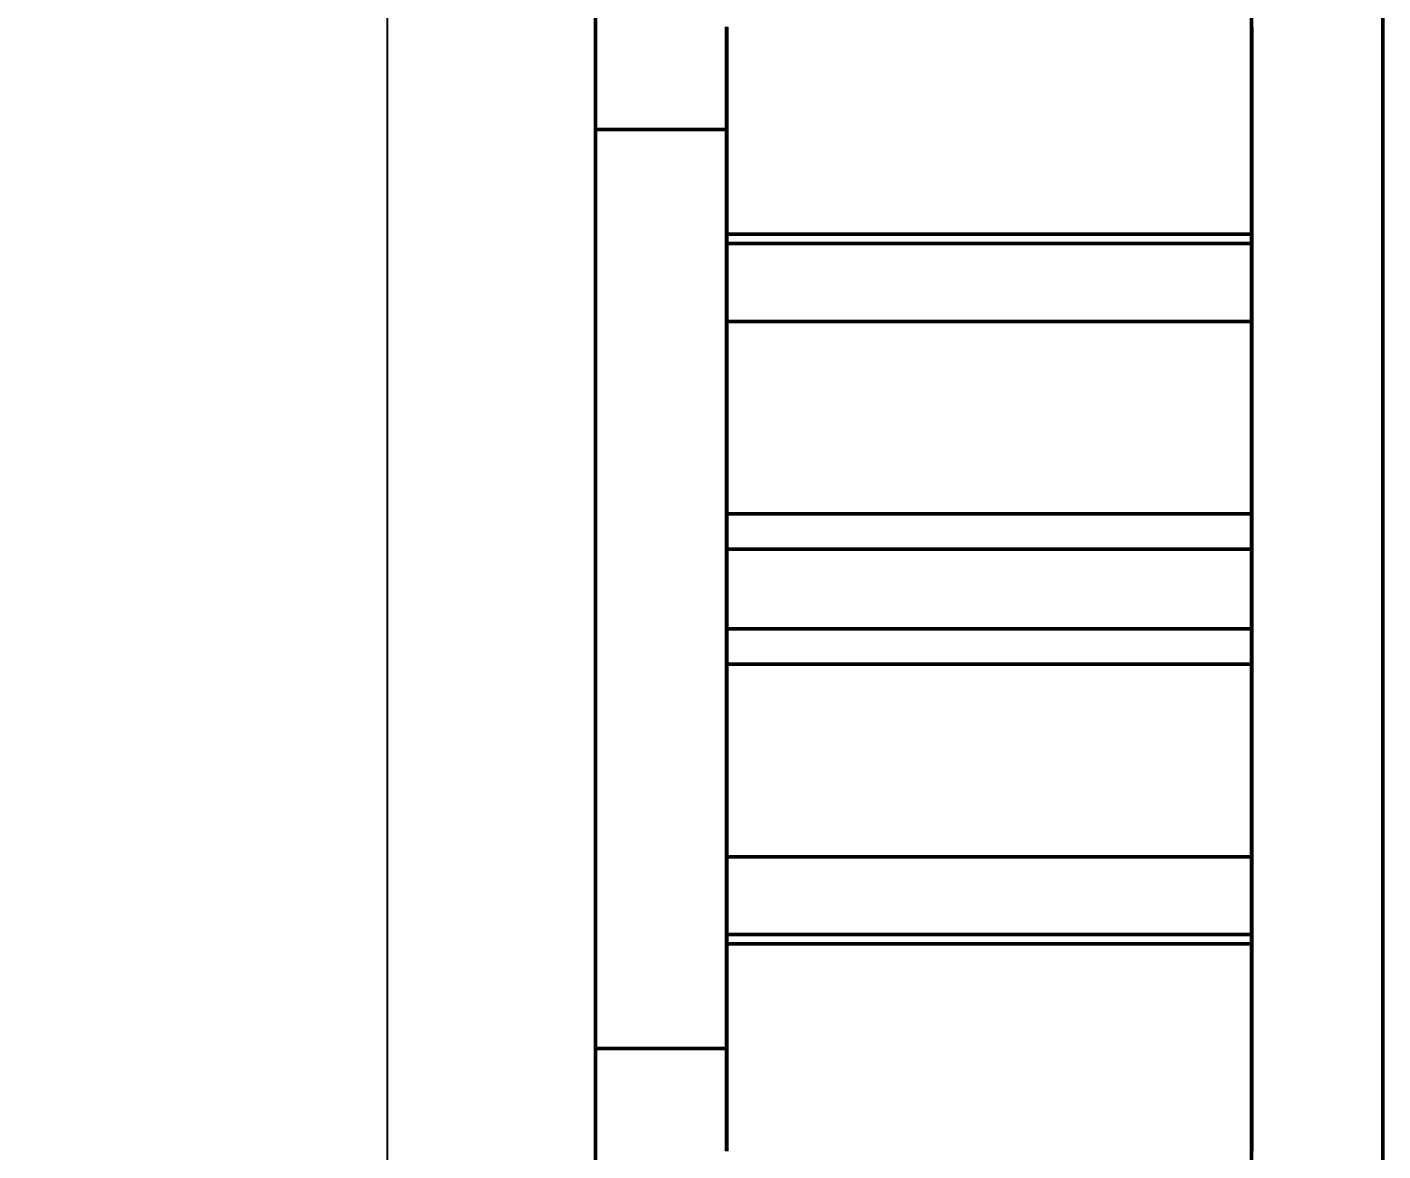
# Model space of a CAD drawing. Header units: millimetres. Extents: x 0 to 420, y 0 to 297.
# Drawn here: x 101.91 to 122.57, y 54.26 to 71.38 of the extents above; entities that cross this region are included whole.
import ezdxf

# ---------------------------------------------------------------- set-up
doc = ezdxf.new("R2010")
doc.units = ezdxf.units.MM
doc.header["$LTSCALE"] = 0.75
doc.layers.add('FD_Dimensions', color=7, linetype='Continuous', lineweight=25)
doc.layers.add('Visible', color=7, linetype='Continuous', lineweight=50)
doc.styles.get("Standard").update_dxf_attribs({"font": 'arial.ttf'})
doc.dimstyles.new('Dim-ISO-25', dxfattribs={"dimtxt": 3.5, "dimasz": 3.5, "dimexe": 2.1, "dimexo": 2.1, "dimgap": 1.4, "dimtad": 1, "dimzin": 12, "dimdsep": 46, "dimtxsty": 'Standard', "dimcen": 0, "dimazin": 3, "dimtp": 0.1, "dimtm": 0.1, "dimtfac": 0.714286, "dimtmove": 0, "dimatfit": 3, "dimfxl": 1, "dimtzin": 12, "dimarcsym": 0})

# ---------------------------------------------------------------- blocks, each defined once
blk = doc.blocks.new('*D27')
at = {"layer": 'Defpoints', "color": 0, "transparency": 16777216}
for p in [(110.57166, 135.406763), (107.397201, 44.123814), (110.57166, 44.123814)]:
    blk.add_point(p, dxfattribs=at)
at = {"layer": 'FD_Dimensions', "color": 0, "lineweight": -2, "transparency": 16777216}
for p, q in [((108.47166, 135.406763), (105.297201, 135.406763)), ((107.397201, 131.906763), (107.397201, 47.623814)), ((108.47166, 44.123814), (105.297201, 44.123814))]:
    blk.add_line(p, q, dxfattribs=at)
at = {"layer": 'FD_Dimensions', "color": 0, "transparency": 16777216}
for points in [[(106.813867, 131.906763), (107.980534, 131.906763), (107.397201, 135.406763)], [(106.813867, 47.623814), (107.980534, 47.623814), (107.397201, 44.123814)]]:
    blk.add_solid(points, dxfattribs=at)
at = {"layer": 'FD_Dimensions', "color": 0, "transparency": 16777216, "insert": (104.210195, 89.765289), "char_height": 3.5, "attachment_point": 5, "rotation": 90}
blk.add_mtext('45.64', dxfattribs=at)

msp = doc.modelspace()

# ---------------------------------------------------------------- linework, layer by layer
at = {"layer": 'Visible', "extrusion": (0, 2.966e-13, -1)}
for p, q in [((110.572, 135.407), (110.572, 44.124)), ((122.57, 86.324), (122.57, 39.324)), ((120.57, 83.824), (120.57, 41.824)), ((122.57, 83.824), (122.57, 41.824)), ((110.572, 69.824), (112.57, 69.824)), ((112.569, 69.875), (112.569, 70.011)), ((112.569, 69.875), (112.569, 69.824)), ((112.57, 55.824), (112.57, 69.824)), ((112.572, 69.875), (112.572, 70.011)), ((112.572, 69.875), (112.572, 68.84)), ((120.572, 70.011), (120.572, 69.875)), ((120.572, 68.84), (120.572, 69.875)), ((112.572, 68.577), (112.572, 68.84)), ((120.572, 68.577), (120.572, 68.84)), ((112.572, 68.577), (112.572, 68.022)), ((120.572, 68.227), (120.572, 68.577)), ((112.572, 68.227), (120.572, 68.227)), ((112.572, 68.055), (112.572, 68.155)), ((112.572, 66.901), (112.572, 68.088)), ((112.572, 68.088), (120.572, 68.088)), ((120.572, 66.901), (120.572, 68.088)), ((112.572, 66.901), (120.572, 66.901)), ((112.572, 65.864), (112.572, 65.922)), ((120.572, 65.922), (120.572, 65.864)), ((112.572, 65.864), (112.572, 64.957)), ((120.572, 64.957), (120.572, 65.864)), ((112.572, 64.681), (112.572, 64.957)), ((120.572, 64.681), (120.572, 64.957)), ((112.572, 64.681), (112.572, 63.946)), ((120.572, 63.97), (120.572, 64.681)), ((112.572, 63.97), (120.572, 63.97)), ((112.572, 63.948), (112.572, 63.969)), ((112.572, 62.215), (112.572, 63.433)), ((112.572, 63.433), (120.572, 63.433)), ((120.572, 62.215), (120.572, 63.433)), ((112.572, 62.215), (120.572, 62.215)), ((112.572, 61.702), (112.572, 60.967)), ((112.572, 61.7), (112.572, 61.679)), ((112.572, 61.678), (120.572, 61.678)), ((120.572, 60.967), (120.572, 61.678)), ((112.572, 60.691), (112.572, 60.967)), ((120.572, 60.691), (120.572, 60.967)), ((112.572, 60.691), (112.572, 59.784)), ((120.572, 59.784), (120.572, 60.691)), ((112.572, 59.784), (112.572, 59.725)), ((120.572, 59.784), (120.572, 59.725)), ((112.572, 57.559), (112.572, 58.746)), ((112.572, 58.746), (120.572, 58.746)), ((120.572, 57.559), (120.572, 58.746)), ((112.572, 57.625), (112.572, 57.07)), ((112.572, 57.593), (112.572, 57.493)), ((112.572, 57.559), (120.572, 57.559)), ((112.572, 57.42), (120.572, 57.42)), ((120.572, 57.07), (120.572, 57.42)), ((112.572, 56.808), (112.572, 57.07)), ((120.572, 56.808), (120.572, 57.07)), ((112.572, 56.808), (112.572, 55.772)), ((120.572, 55.772), (120.572, 56.808)), ((110.572, 55.824), (112.57, 55.824)), ((112.569, 55.824), (112.569, 55.772)), ((112.569, 55.772), (112.569, 55.637)), ((112.572, 55.772), (112.572, 55.637)), ((120.572, 55.772), (120.572, 55.637))]:
    msp.add_line(p, q, dxfattribs=at)
at = {"layer": 'Visible'}
for points in [[(112.569, 70.011), (112.569, 70.013), (112.569, 70.017), (112.569, 70.024), (112.569, 70.035), (112.569, 70.048), (112.569, 70.062), (112.569, 70.077), (112.569, 70.092), (112.569, 70.107), (112.569, 70.122), (112.569, 70.137), (112.569, 70.153), (112.569, 70.168), (112.569, 70.184), (112.569, 70.201), (112.569, 70.218), (112.569, 70.234), (112.569, 70.251), (112.569, 70.269), (112.569, 70.286), (112.569, 70.303), (112.569, 70.321), (112.569, 70.339), (112.569, 70.357), (112.569, 70.375), (112.569, 70.394), (112.569, 70.412), (112.569, 70.431), (112.569, 70.45), (112.569, 70.469), (112.569, 70.488), (112.569, 70.507), (112.569, 70.527), (112.569, 70.547), (112.569, 70.566), (112.569, 70.586), (112.569, 70.606), (112.569, 70.626), (112.569, 70.647), (112.569, 70.667), (112.569, 70.688), (112.569, 70.708), (112.569, 70.729), (112.569, 70.75), (112.569, 70.771), (112.569, 70.792), (112.569, 70.814), (112.569, 70.835), (112.569, 70.857), (112.569, 70.878), (112.569, 70.9), (112.569, 70.922), (112.569, 70.944), (112.569, 70.966), (112.569, 70.988), (112.569, 71.011), (112.569, 71.033), (112.569, 71.056), (112.569, 71.078), (112.569, 71.101), (112.569, 71.124), (112.569, 71.147), (112.569, 71.17), (112.569, 71.194), (112.569, 71.217), (112.569, 71.24), (112.569, 71.264), (112.569, 71.287), (112.569, 71.311), (112.569, 71.335), (112.569, 71.354), (112.569, 71.369), (112.569, 71.378), (112.569, 71.383)], [(112.572, 68.155), (112.572, 68.156), (112.572, 68.16), (112.572, 68.164), (112.572, 68.169), (112.572, 68.175), (112.572, 68.18), (112.572, 68.184), (112.572, 68.188), (112.572, 68.193), (112.572, 68.196), (112.572, 68.2), (112.572, 68.204), (112.572, 68.207), (112.572, 68.21), (112.572, 68.212), (112.572, 68.215), (112.572, 68.217), (112.572, 68.219), (112.572, 68.22), (112.572, 68.222), (112.572, 68.223), (112.572, 68.224), (112.572, 68.225), (112.572, 68.226), (112.572, 68.227), (112.572, 68.227), (112.572, 68.227), (112.572, 68.228), (112.572, 68.227), (112.572, 68.227), (112.572, 68.227), (112.572, 68.226), (112.572, 68.225), (112.572, 68.225), (112.572, 68.224), (112.572, 68.222), (112.572, 68.221), (112.572, 68.219), (112.572, 68.218), (112.572, 68.216), (112.572, 68.214), (112.572, 68.212), (112.572, 68.21), (112.572, 68.207), (112.572, 68.205), (112.572, 68.202), (112.572, 68.199), (112.572, 68.197), (112.572, 68.193), (112.572, 68.19), (112.572, 68.187), (112.572, 68.184), (112.572, 68.18), (112.572, 68.176), (112.572, 68.172), (112.572, 68.168), (112.572, 68.164), (112.572, 68.16), (112.572, 68.156), (112.572, 68.151), (112.572, 68.147), (112.572, 68.142), (112.572, 68.137), (112.572, 68.132), (112.572, 68.127), (112.572, 68.122), (112.572, 68.117), (112.572, 68.111), (112.572, 68.106), (112.572, 68.1), (112.572, 68.095), (112.572, 68.092), (112.572, 68.089), (112.572, 68.088)], [(112.572, 57.493), (112.572, 57.491), (112.572, 57.488), (112.572, 57.484), (112.572, 57.478), (112.572, 57.473), (112.572, 57.468), (112.572, 57.463), (112.572, 57.459), (112.572, 57.455), (112.572, 57.451), (112.572, 57.447), (112.572, 57.444), (112.572, 57.441), (112.572, 57.438), (112.572, 57.435), (112.572, 57.433), (112.572, 57.431), (112.572, 57.429), (112.572, 57.427), (112.572, 57.426), (112.572, 57.424), (112.572, 57.423), (112.572, 57.422), (112.572, 57.421), (112.572, 57.421), (112.572, 57.42), (112.572, 57.42), (112.572, 57.42), (112.572, 57.42), (112.572, 57.42), (112.572, 57.421), (112.572, 57.421), (112.572, 57.422), (112.572, 57.423), (112.572, 57.424), (112.572, 57.425), (112.572, 57.427), (112.572, 57.428), (112.572, 57.43), (112.572, 57.432), (112.572, 57.434), (112.572, 57.436), (112.572, 57.438), (112.572, 57.44), (112.572, 57.443), (112.572, 57.445), (112.572, 57.448), (112.572, 57.451), (112.572, 57.454), (112.572, 57.457), (112.572, 57.461), (112.572, 57.464), (112.572, 57.468), (112.572, 57.471), (112.572, 57.475), (112.572, 57.479), (112.572, 57.483), (112.572, 57.487), (112.572, 57.492), (112.572, 57.496), (112.572, 57.501), (112.572, 57.506), (112.572, 57.51), (112.572, 57.515), (112.572, 57.52), (112.572, 57.526), (112.572, 57.531), (112.572, 57.536), (112.572, 57.542), (112.572, 57.548), (112.572, 57.552), (112.572, 57.556), (112.572, 57.558), (112.572, 57.559)], [(112.569, 55.637), (112.569, 55.635), (112.569, 55.63), (112.569, 55.623), (112.569, 55.613), (112.569, 55.599), (112.569, 55.585), (112.569, 55.571), (112.569, 55.556), (112.569, 55.541), (112.569, 55.526), (112.569, 55.511), (112.569, 55.495), (112.569, 55.479), (112.569, 55.463), (112.569, 55.447), (112.569, 55.43), (112.569, 55.413), (112.569, 55.396), (112.569, 55.379), (112.569, 55.362), (112.569, 55.344), (112.569, 55.326), (112.569, 55.309), (112.569, 55.29), (112.569, 55.272), (112.569, 55.254), (112.569, 55.235), (112.569, 55.217), (112.569, 55.198), (112.569, 55.179), (112.569, 55.159), (112.569, 55.14), (112.569, 55.121), (112.569, 55.101), (112.569, 55.081), (112.569, 55.061), (112.569, 55.041), (112.569, 55.021), (112.569, 55.001), (112.569, 54.981), (112.569, 54.96), (112.569, 54.939), (112.569, 54.919), (112.569, 54.898), (112.569, 54.877), (112.569, 54.855), (112.569, 54.834), (112.569, 54.813), (112.569, 54.791), (112.569, 54.769), (112.569, 54.748), (112.569, 54.726), (112.569, 54.704), (112.569, 54.682), (112.569, 54.659), (112.569, 54.637), (112.569, 54.614), (112.569, 54.592), (112.569, 54.569), (112.569, 54.546), (112.569, 54.523), (112.569, 54.5), (112.569, 54.477), (112.569, 54.454), (112.569, 54.431), (112.569, 54.407), (112.569, 54.384), (112.569, 54.36), (112.569, 54.336), (112.569, 54.313), (112.569, 54.293), (112.569, 54.279), (112.569, 54.269), (112.569, 54.264)], [(112.572, 55.637), (112.572, 55.635), (112.572, 55.63), (112.572, 55.623), (112.572, 55.613), (112.572, 55.599), (112.572, 55.585), (112.572, 55.571), (112.572, 55.556), (112.572, 55.541), (112.572, 55.526), (112.572, 55.511), (112.572, 55.495), (112.572, 55.479), (112.572, 55.463), (112.572, 55.447), (112.572, 55.43), (112.572, 55.413), (112.572, 55.396), (112.572, 55.379), (112.572, 55.362), (112.572, 55.344), (112.572, 55.326), (112.572, 55.309), (112.572, 55.29), (112.572, 55.272), (112.572, 55.254), (112.572, 55.235), (112.572, 55.217), (112.572, 55.198), (112.572, 55.179), (112.572, 55.159), (112.572, 55.14), (112.572, 55.121), (112.572, 55.101), (112.572, 55.081), (112.572, 55.061), (112.572, 55.041), (112.572, 55.021), (112.572, 55.001), (112.572, 54.981), (112.572, 54.96), (112.572, 54.939), (112.572, 54.919), (112.572, 54.898), (112.572, 54.877), (112.572, 54.855), (112.572, 54.834), (112.572, 54.813), (112.572, 54.791), (112.572, 54.769), (112.572, 54.748), (112.572, 54.726), (112.572, 54.704), (112.572, 54.682), (112.572, 54.659), (112.572, 54.637), (112.572, 54.614), (112.572, 54.592), (112.572, 54.569), (112.572, 54.546), (112.572, 54.523), (112.572, 54.5), (112.572, 54.477), (112.572, 54.454), (112.572, 54.431), (112.572, 54.407), (112.572, 54.384), (112.572, 54.36), (112.572, 54.336), (112.572, 54.313), (112.572, 54.293), (112.572, 54.279), (112.572, 54.269), (112.572, 54.264)], [(120.572, 55.637), (120.572, 55.635), (120.572, 55.63), (120.572, 55.623), (120.572, 55.613), (120.572, 55.599), (120.572, 55.585), (120.572, 55.571), (120.572, 55.556), (120.572, 55.541), (120.572, 55.526), (120.572, 55.511), (120.572, 55.495), (120.572, 55.479), (120.572, 55.463), (120.572, 55.447), (120.572, 55.43), (120.572, 55.413), (120.572, 55.396), (120.572, 55.379), (120.572, 55.362), (120.572, 55.344), (120.572, 55.326), (120.572, 55.309), (120.572, 55.29), (120.572, 55.272), (120.572, 55.254), (120.572, 55.235), (120.572, 55.217), (120.572, 55.198), (120.572, 55.179), (120.572, 55.159), (120.572, 55.14), (120.572, 55.121), (120.572, 55.101), (120.572, 55.081), (120.572, 55.061), (120.572, 55.041), (120.572, 55.021), (120.572, 55.001), (120.572, 54.981), (120.572, 54.96), (120.572, 54.939), (120.572, 54.919), (120.572, 54.898), (120.572, 54.877), (120.572, 54.855), (120.572, 54.834), (120.572, 54.813), (120.572, 54.791), (120.572, 54.769), (120.572, 54.748), (120.572, 54.726), (120.572, 54.704), (120.572, 54.682), (120.572, 54.659), (120.572, 54.637), (120.572, 54.614), (120.572, 54.592), (120.572, 54.569), (120.572, 54.546), (120.572, 54.523), (120.572, 54.5), (120.572, 54.477), (120.572, 54.454), (120.572, 54.431), (120.572, 54.407), (120.572, 54.384), (120.572, 54.36), (120.572, 54.336), (120.572, 54.313), (120.572, 54.293), (120.572, 54.279), (120.572, 54.269), (120.572, 54.264)]]:
    msp.add_open_spline(points, degree=5, dxfattribs=at)
at = {"layer": 'Visible', "extrusion": (-2.70382e-11, 3.3e-15, -1)}
for points in [[(112.572, 70.011), (112.572, 70.013), (112.572, 70.017), (112.572, 70.024), (112.572, 70.035), (112.572, 70.048), (112.572, 70.062), (112.572, 70.077), (112.572, 70.092), (112.572, 70.107), (112.572, 70.122), (112.572, 70.137), (112.572, 70.153), (112.572, 70.168), (112.572, 70.184), (112.572, 70.201), (112.572, 70.218), (112.572, 70.234), (112.572, 70.251), (112.572, 70.269), (112.572, 70.286), (112.572, 70.303), (112.572, 70.321), (112.572, 70.339), (112.572, 70.357), (112.572, 70.375), (112.572, 70.394), (112.572, 70.412), (112.572, 70.431), (112.572, 70.45), (112.572, 70.469), (112.572, 70.488), (112.572, 70.507), (112.572, 70.527), (112.572, 70.547), (112.572, 70.566), (112.572, 70.586), (112.572, 70.606), (112.572, 70.626), (112.572, 70.647), (112.572, 70.667), (112.572, 70.688), (112.572, 70.708), (112.572, 70.729), (112.572, 70.75), (112.572, 70.771), (112.572, 70.792), (112.572, 70.814), (112.572, 70.835), (112.572, 70.857), (112.572, 70.878), (112.572, 70.9), (112.572, 70.922), (112.572, 70.944), (112.572, 70.966), (112.572, 70.988), (112.572, 71.011), (112.572, 71.033), (112.572, 71.056), (112.572, 71.078), (112.572, 71.101), (112.572, 71.124), (112.572, 71.147), (112.572, 71.17), (112.572, 71.194), (112.572, 71.217), (112.572, 71.24), (112.572, 71.264), (112.572, 71.287), (112.572, 71.311), (112.572, 71.335), (112.572, 71.354), (112.572, 71.369), (112.572, 71.378), (112.572, 71.383)], [(120.572, 71.383), (120.572, 71.378), (120.572, 71.369), (120.572, 71.354), (120.572, 71.335), (120.572, 71.311), (120.572, 71.287), (120.572, 71.264), (120.572, 71.24), (120.572, 71.217), (120.572, 71.194), (120.572, 71.17), (120.572, 71.147), (120.572, 71.124), (120.572, 71.101), (120.572, 71.078), (120.572, 71.056), (120.572, 71.033), (120.572, 71.011), (120.572, 70.988), (120.572, 70.966), (120.572, 70.944), (120.572, 70.922), (120.572, 70.9), (120.572, 70.878), (120.572, 70.857), (120.572, 70.835), (120.572, 70.814), (120.572, 70.792), (120.572, 70.771), (120.572, 70.75), (120.572, 70.729), (120.572, 70.708), (120.572, 70.688), (120.572, 70.667), (120.572, 70.647), (120.572, 70.626), (120.572, 70.606), (120.572, 70.586), (120.572, 70.566), (120.572, 70.547), (120.572, 70.527), (120.572, 70.507), (120.572, 70.488), (120.572, 70.469), (120.572, 70.45), (120.572, 70.431), (120.572, 70.412), (120.572, 70.394), (120.572, 70.375), (120.572, 70.357), (120.572, 70.339), (120.572, 70.321), (120.572, 70.303), (120.572, 70.286), (120.572, 70.269), (120.572, 70.251), (120.572, 70.234), (120.572, 70.218), (120.572, 70.201), (120.572, 70.184), (120.572, 70.168), (120.572, 70.153), (120.572, 70.137), (120.572, 70.122), (120.572, 70.107), (120.572, 70.092), (120.572, 70.077), (120.572, 70.062), (120.572, 70.048), (120.572, 70.035), (120.572, 70.024), (120.572, 70.017), (120.572, 70.013), (120.572, 70.011)]]:
    msp.add_open_spline(points, degree=5, dxfattribs=at)
at = {"layer": 'Visible', "extrusion": (-2.58091e-11, -1.46e-14, -1)}
msp.add_open_spline([(120.572, 68.227), (120.572, 68.227), (120.572, 68.227), (120.572, 68.227), (120.572, 68.227), (120.572, 68.227), (120.572, 68.227), (120.572, 68.226), (120.572, 68.225), (120.572, 68.225), (120.572, 68.224), (120.572, 68.222), (120.572, 68.221), (120.572, 68.219), (120.572, 68.218), (120.572, 68.216), (120.572, 68.214), (120.572, 68.212), (120.572, 68.21), (120.572, 68.207), (120.572, 68.205), (120.572, 68.202), (120.572, 68.199), (120.572, 68.197), (120.572, 68.193), (120.572, 68.19), (120.572, 68.187), (120.572, 68.184), (120.572, 68.18), (120.572, 68.176), (120.572, 68.172), (120.572, 68.168), (120.572, 68.164), (120.572, 68.16), (120.572, 68.156), (120.572, 68.151), (120.572, 68.147), (120.572, 68.142), (120.572, 68.137), (120.572, 68.132), (120.572, 68.127), (120.572, 68.122), (120.572, 68.117), (120.572, 68.111), (120.572, 68.106), (120.572, 68.1), (120.572, 68.095), (120.572, 68.092), (120.572, 68.089), (120.572, 68.088)], degree=5, knots=[0.3702654, 0.3702654, 0.3702654, 0.3702654, 0.3702654, 0.3702654, 0.3714286, 0.3857143, 0.4, 0.4142857, 0.4285714, 0.4428571, 0.4571429, 0.4714286, 0.4857143, 0.5, 0.5142857, 0.5285714, 0.5428571, 0.5571429, 0.5714286, 0.5857143, 0.6, 0.6142857, 0.6285714, 0.6428571, 0.6571429, 0.6714286, 0.6857143, 0.7, 0.7142857, 0.7285714, 0.7428571, 0.7571429, 0.7714286, 0.7857143, 0.8, 0.8142857, 0.8285714, 0.8428571, 0.8571429, 0.8714286, 0.8857143, 0.9, 0.9142857, 0.9285714, 0.9428571, 0.9571429, 0.9714286, 0.9857143, 1, 1, 1, 1, 1, 1], dxfattribs=at)
at = {"layer": 'Visible', "extrusion": (-1.7559e-11, 3.7e-15, -1)}
for points in [[(112.572, 65.922), (112.572, 65.923), (112.572, 65.925), (112.572, 65.929), (112.572, 65.934), (112.572, 65.942), (112.572, 65.95), (112.572, 65.958), (112.572, 65.967), (112.572, 65.976), (112.572, 65.985), (112.572, 65.994), (112.572, 66.004), (112.572, 66.014), (112.572, 66.024), (112.572, 66.034), (112.572, 66.045), (112.572, 66.056), (112.572, 66.067), (112.572, 66.079), (112.572, 66.09), (112.572, 66.102), (112.572, 66.114), (112.572, 66.126), (112.572, 66.138), (112.572, 66.151), (112.572, 66.163), (112.572, 66.176), (112.572, 66.189), (112.572, 66.202), (112.572, 66.216), (112.572, 66.229), (112.572, 66.243), (112.572, 66.257), (112.572, 66.271), (112.572, 66.285), (112.572, 66.299), (112.572, 66.313), (112.572, 66.328), (112.572, 66.343), (112.572, 66.357), (112.572, 66.372), (112.572, 66.388), (112.572, 66.403), (112.572, 66.418), (112.572, 66.434), (112.572, 66.45), (112.572, 66.465), (112.572, 66.481), (112.572, 66.497), (112.572, 66.514), (112.572, 66.53), (112.572, 66.546), (112.572, 66.563), (112.572, 66.58), (112.572, 66.597), (112.572, 66.614), (112.572, 66.631), (112.572, 66.648), (112.572, 66.665), (112.572, 66.683), (112.572, 66.7), (112.572, 66.718), (112.572, 66.736), (112.572, 66.754), (112.572, 66.772), (112.572, 66.79), (112.572, 66.808), (112.572, 66.827), (112.572, 66.845), (112.572, 66.864), (112.572, 66.879), (112.572, 66.89), (112.572, 66.898), (112.572, 66.901)], [(120.572, 66.901), (120.572, 66.898), (120.572, 66.89), (120.572, 66.879), (120.572, 66.864), (120.572, 66.845), (120.572, 66.827), (120.572, 66.808), (120.572, 66.79), (120.572, 66.772), (120.572, 66.754), (120.572, 66.736), (120.572, 66.718), (120.572, 66.7), (120.572, 66.683), (120.572, 66.665), (120.572, 66.648), (120.572, 66.631), (120.572, 66.614), (120.572, 66.597), (120.572, 66.58), (120.572, 66.563), (120.572, 66.546), (120.572, 66.53), (120.572, 66.514), (120.572, 66.497), (120.572, 66.481), (120.572, 66.465), (120.572, 66.45), (120.572, 66.434), (120.572, 66.418), (120.572, 66.403), (120.572, 66.388), (120.572, 66.372), (120.572, 66.357), (120.572, 66.343), (120.572, 66.328), (120.572, 66.313), (120.572, 66.299), (120.572, 66.285), (120.572, 66.271), (120.572, 66.257), (120.572, 66.243), (120.572, 66.229), (120.572, 66.216), (120.572, 66.202), (120.572, 66.189), (120.572, 66.176), (120.572, 66.163), (120.572, 66.151), (120.572, 66.138), (120.572, 66.126), (120.572, 66.114), (120.572, 66.102), (120.572, 66.09), (120.572, 66.079), (120.572, 66.067), (120.572, 66.056), (120.572, 66.045), (120.572, 66.034), (120.572, 66.024), (120.572, 66.014), (120.572, 66.004), (120.572, 65.994), (120.572, 65.985), (120.572, 65.976), (120.572, 65.967), (120.572, 65.958), (120.572, 65.95), (120.572, 65.942), (120.572, 65.934), (120.572, 65.929), (120.572, 65.925), (120.572, 65.923), (120.572, 65.922)]]:
    msp.add_open_spline(points, degree=5, dxfattribs=at)
at = {"layer": 'Visible', "extrusion": (-2.09756e-11, -4.9e-15, -1)}
msp.add_open_spline([(112.572, 63.969), (112.572, 63.969), (112.572, 63.97), (112.572, 63.97), (112.572, 63.97), (112.572, 63.969), (112.572, 63.968), (112.572, 63.965), (112.572, 63.963), (112.572, 63.961), (112.572, 63.958), (112.572, 63.955), (112.572, 63.952), (112.572, 63.949), (112.572, 63.945), (112.572, 63.941), (112.572, 63.936), (112.572, 63.932), (112.572, 63.927), (112.572, 63.922), (112.572, 63.917), (112.572, 63.912), (112.572, 63.906), (112.572, 63.901), (112.572, 63.895), (112.572, 63.889), (112.572, 63.882), (112.572, 63.876), (112.572, 63.869), (112.572, 63.862), (112.572, 63.855), (112.572, 63.848), (112.572, 63.841), (112.572, 63.834), (112.572, 63.826), (112.572, 63.818), (112.572, 63.81), (112.572, 63.802), (112.572, 63.794), (112.572, 63.786), (112.572, 63.777), (112.572, 63.768), (112.572, 63.759), (112.572, 63.75), (112.572, 63.741), (112.572, 63.732), (112.572, 63.723), (112.572, 63.713), (112.572, 63.704), (112.572, 63.694), (112.572, 63.684), (112.572, 63.674), (112.572, 63.663), (112.572, 63.653), (112.572, 63.643), (112.572, 63.632), (112.572, 63.621), (112.572, 63.61), (112.572, 63.599), (112.572, 63.588), (112.572, 63.577), (112.572, 63.566), (112.572, 63.554), (112.572, 63.543), (112.572, 63.531), (112.572, 63.519), (112.572, 63.507), (112.572, 63.495), (112.572, 63.483), (112.572, 63.47), (112.572, 63.458), (112.572, 63.448), (112.572, 63.44), (112.572, 63.435), (112.572, 63.433)], degree=5, dxfattribs=at)
at = {"layer": 'Visible', "extrusion": (-2.13674e-11, -5e-15, -1)}
msp.add_open_spline([(120.572, 63.97), (120.572, 63.97), (120.572, 63.97), (120.572, 63.97), (120.572, 63.969), (120.572, 63.968), (120.572, 63.965), (120.572, 63.963), (120.572, 63.961), (120.572, 63.958), (120.572, 63.955), (120.572, 63.952), (120.572, 63.949), (120.572, 63.945), (120.572, 63.941), (120.572, 63.936), (120.572, 63.932), (120.572, 63.927), (120.572, 63.922), (120.572, 63.917), (120.572, 63.912), (120.572, 63.906), (120.572, 63.901), (120.572, 63.895), (120.572, 63.889), (120.572, 63.882), (120.572, 63.876), (120.572, 63.869), (120.572, 63.862), (120.572, 63.855), (120.572, 63.848), (120.572, 63.841), (120.572, 63.834), (120.572, 63.826), (120.572, 63.818), (120.572, 63.81), (120.572, 63.802), (120.572, 63.794), (120.572, 63.786), (120.572, 63.777), (120.572, 63.768), (120.572, 63.759), (120.572, 63.75), (120.572, 63.741), (120.572, 63.732), (120.572, 63.723), (120.572, 63.713), (120.572, 63.704), (120.572, 63.694), (120.572, 63.684), (120.572, 63.674), (120.572, 63.663), (120.572, 63.653), (120.572, 63.643), (120.572, 63.632), (120.572, 63.621), (120.572, 63.61), (120.572, 63.599), (120.572, 63.588), (120.572, 63.577), (120.572, 63.566), (120.572, 63.554), (120.572, 63.543), (120.572, 63.531), (120.572, 63.519), (120.572, 63.507), (120.572, 63.495), (120.572, 63.483), (120.572, 63.47), (120.572, 63.458), (120.572, 63.448), (120.572, 63.44), (120.572, 63.435), (120.572, 63.433)], degree=5, knots=[0.0218686, 0.0218686, 0.0218686, 0.0218686, 0.0218686, 0.0218686, 0.0285714, 0.0428571, 0.0571429, 0.0714286, 0.0857143, 0.1, 0.1142857, 0.1285714, 0.1428571, 0.1571429, 0.1714286, 0.1857143, 0.2, 0.2142857, 0.2285714, 0.2428571, 0.2571429, 0.2714286, 0.2857143, 0.3, 0.3142857, 0.3285714, 0.3428571, 0.3571429, 0.3714286, 0.3857143, 0.4, 0.4142857, 0.4285714, 0.4428571, 0.4571429, 0.4714286, 0.4857143, 0.5, 0.5142857, 0.5285714, 0.5428571, 0.5571429, 0.5714286, 0.5857143, 0.6, 0.6142857, 0.6285714, 0.6428571, 0.6571429, 0.6714286, 0.6857143, 0.7, 0.7142857, 0.7285714, 0.7428571, 0.7571429, 0.7714286, 0.7857143, 0.8, 0.8142857, 0.8285714, 0.8428571, 0.8571429, 0.8714286, 0.8857143, 0.9, 0.9142857, 0.9285714, 0.9428571, 0.9571429, 0.9714286, 0.9857143, 1, 1, 1, 1, 1, 1], dxfattribs=at)
at = {"layer": 'Visible', "extrusion": (2.13674e-11, -5e-15, -1)}
msp.add_open_spline([(112.572, 61.678), (112.572, 61.678), (112.572, 61.678), (112.572, 61.678), (112.572, 61.679), (112.572, 61.68), (112.572, 61.682), (112.572, 61.684), (112.572, 61.687), (112.572, 61.69), (112.572, 61.692), (112.572, 61.696), (112.572, 61.699), (112.572, 61.703), (112.572, 61.707), (112.572, 61.711), (112.572, 61.716), (112.572, 61.72), (112.572, 61.725), (112.572, 61.731), (112.572, 61.736), (112.572, 61.741), (112.572, 61.747), (112.572, 61.753), (112.572, 61.759), (112.572, 61.765), (112.572, 61.772), (112.572, 61.778), (112.572, 61.785), (112.572, 61.792), (112.572, 61.799), (112.572, 61.807), (112.572, 61.814), (112.572, 61.822), (112.572, 61.829), (112.572, 61.837), (112.572, 61.845), (112.572, 61.854), (112.572, 61.862), (112.572, 61.871), (112.572, 61.879), (112.572, 61.888), (112.572, 61.897), (112.572, 61.906), (112.572, 61.916), (112.572, 61.925), (112.572, 61.934), (112.572, 61.944), (112.572, 61.954), (112.572, 61.964), (112.572, 61.974), (112.572, 61.984), (112.572, 61.995), (112.572, 62.005), (112.572, 62.016), (112.572, 62.026), (112.572, 62.037), (112.572, 62.048), (112.572, 62.059), (112.572, 62.071), (112.572, 62.082), (112.572, 62.093), (112.572, 62.105), (112.572, 62.117), (112.572, 62.129), (112.572, 62.141), (112.572, 62.153), (112.572, 62.165), (112.572, 62.177), (112.572, 62.19), (112.572, 62.2), (112.572, 62.207), (112.572, 62.213), (112.572, 62.215)], degree=5, knots=[0.0218686, 0.0218686, 0.0218686, 0.0218686, 0.0218686, 0.0218686, 0.0285714, 0.0428571, 0.0571429, 0.0714286, 0.0857143, 0.1, 0.1142857, 0.1285714, 0.1428571, 0.1571429, 0.1714286, 0.1857143, 0.2, 0.2142857, 0.2285714, 0.2428571, 0.2571429, 0.2714286, 0.2857143, 0.3, 0.3142857, 0.3285714, 0.3428571, 0.3571429, 0.3714286, 0.3857143, 0.4, 0.4142857, 0.4285714, 0.4428571, 0.4571429, 0.4714286, 0.4857143, 0.5, 0.5142857, 0.5285714, 0.5428571, 0.5571429, 0.5714286, 0.5857143, 0.6, 0.6142857, 0.6285714, 0.6428571, 0.6571429, 0.6714286, 0.6857143, 0.7, 0.7142857, 0.7285714, 0.7428571, 0.7571429, 0.7714286, 0.7857143, 0.8, 0.8142857, 0.8285714, 0.8428571, 0.8571429, 0.8714286, 0.8857143, 0.9, 0.9142857, 0.9285714, 0.9428571, 0.9571429, 0.9714286, 0.9857143, 1, 1, 1, 1, 1, 1], dxfattribs=at)
at = {"layer": 'Visible', "extrusion": (2.14857e-11, -5e-15, -1)}
msp.add_open_spline([(120.572, 62.215), (120.572, 62.213), (120.572, 62.207), (120.572, 62.2), (120.572, 62.19), (120.572, 62.177), (120.572, 62.165), (120.572, 62.153), (120.572, 62.141), (120.572, 62.129), (120.572, 62.117), (120.572, 62.105), (120.572, 62.093), (120.572, 62.082), (120.572, 62.071), (120.572, 62.059), (120.572, 62.048), (120.572, 62.037), (120.572, 62.026), (120.572, 62.016), (120.572, 62.005), (120.572, 61.995), (120.572, 61.984), (120.572, 61.974), (120.572, 61.964), (120.572, 61.954), (120.572, 61.944), (120.572, 61.934), (120.572, 61.925), (120.572, 61.916), (120.572, 61.906), (120.572, 61.897), (120.572, 61.888), (120.572, 61.879), (120.572, 61.871), (120.572, 61.862), (120.572, 61.854), (120.572, 61.845), (120.572, 61.837), (120.572, 61.829), (120.572, 61.822), (120.572, 61.814), (120.572, 61.807), (120.572, 61.799), (120.572, 61.792), (120.572, 61.785), (120.572, 61.778), (120.572, 61.772), (120.572, 61.765), (120.572, 61.759), (120.572, 61.753), (120.572, 61.747), (120.572, 61.741), (120.572, 61.736), (120.572, 61.731), (120.572, 61.725), (120.572, 61.72), (120.572, 61.716), (120.572, 61.711), (120.572, 61.707), (120.572, 61.703), (120.572, 61.699), (120.572, 61.696), (120.572, 61.692), (120.572, 61.69), (120.572, 61.687), (120.572, 61.684), (120.572, 61.682), (120.572, 61.68), (120.572, 61.679), (120.572, 61.678), (120.572, 61.678), (120.572, 61.678), (120.572, 61.678)], degree=5, knots=[-1, -1, -1, -1, -1, -1, -0.9857143, -0.9714286, -0.9571429, -0.9428571, -0.9285714, -0.9142857, -0.9, -0.8857143, -0.8714286, -0.8571429, -0.8428571, -0.8285714, -0.8142857, -0.8, -0.7857143, -0.7714286, -0.7571429, -0.7428571, -0.7285714, -0.7142857, -0.7, -0.6857143, -0.6714286, -0.6571429, -0.6428571, -0.6285714, -0.6142857, -0.6, -0.5857143, -0.5714286, -0.5571429, -0.5428571, -0.5285714, -0.5142857, -0.5, -0.4857143, -0.4714286, -0.4571429, -0.4428571, -0.4285714, -0.4142857, -0.4, -0.3857143, -0.3714286, -0.3571429, -0.3428571, -0.3285714, -0.3142857, -0.3, -0.2857143, -0.2714286, -0.2571429, -0.2428571, -0.2285714, -0.2142857, -0.2, -0.1857143, -0.1714286, -0.1571429, -0.1428571, -0.1285714, -0.1142857, -0.1, -0.0857143, -0.0714286, -0.0571429, -0.0428571, -0.0285714, -0.0218686, -0.0218686, -0.0218686, -0.0218686, -0.0218686, -0.0218686], dxfattribs=at)
at = {"layer": 'Visible', "extrusion": (4.93857e-11, 7.9e-15, -1)}
for points in [[(112.572, 59.725), (112.572, 59.724), (112.572, 59.722), (112.572, 59.719), (112.572, 59.714), (112.572, 59.706), (112.572, 59.698), (112.572, 59.689), (112.572, 59.681), (112.572, 59.672), (112.572, 59.663), (112.572, 59.653), (112.572, 59.644), (112.572, 59.634), (112.572, 59.624), (112.572, 59.613), (112.572, 59.603), (112.572, 59.592), (112.572, 59.58), (112.572, 59.569), (112.572, 59.558), (112.572, 59.546), (112.572, 59.534), (112.572, 59.522), (112.572, 59.51), (112.572, 59.497), (112.572, 59.484), (112.572, 59.472), (112.572, 59.459), (112.572, 59.445), (112.572, 59.432), (112.572, 59.419), (112.572, 59.405), (112.572, 59.391), (112.572, 59.377), (112.572, 59.363), (112.572, 59.349), (112.572, 59.334), (112.572, 59.32), (112.572, 59.305), (112.572, 59.29), (112.572, 59.275), (112.572, 59.26), (112.572, 59.245), (112.572, 59.229), (112.572, 59.214), (112.572, 59.198), (112.572, 59.182), (112.572, 59.166), (112.572, 59.15), (112.572, 59.134), (112.572, 59.118), (112.572, 59.101), (112.572, 59.085), (112.572, 59.068), (112.572, 59.051), (112.572, 59.034), (112.572, 59.017), (112.572, 59), (112.572, 58.982), (112.572, 58.965), (112.572, 58.947), (112.572, 58.93), (112.572, 58.912), (112.572, 58.894), (112.572, 58.876), (112.572, 58.858), (112.572, 58.839), (112.572, 58.821), (112.572, 58.803), (112.572, 58.784), (112.572, 58.769), (112.572, 58.758), (112.572, 58.75), (112.572, 58.746)], [(120.572, 59.725), (120.572, 59.724), (120.572, 59.722), (120.572, 59.719), (120.572, 59.714), (120.572, 59.706), (120.572, 59.698), (120.572, 59.689), (120.572, 59.681), (120.572, 59.672), (120.572, 59.663), (120.572, 59.653), (120.572, 59.644), (120.572, 59.634), (120.572, 59.624), (120.572, 59.613), (120.572, 59.603), (120.572, 59.592), (120.572, 59.58), (120.572, 59.569), (120.572, 59.558), (120.572, 59.546), (120.572, 59.534), (120.572, 59.522), (120.572, 59.51), (120.572, 59.497), (120.572, 59.484), (120.572, 59.472), (120.572, 59.459), (120.572, 59.445), (120.572, 59.432), (120.572, 59.419), (120.572, 59.405), (120.572, 59.391), (120.572, 59.377), (120.572, 59.363), (120.572, 59.349), (120.572, 59.334), (120.572, 59.32), (120.572, 59.305), (120.572, 59.29), (120.572, 59.275), (120.572, 59.26), (120.572, 59.245), (120.572, 59.229), (120.572, 59.214), (120.572, 59.198), (120.572, 59.182), (120.572, 59.166), (120.572, 59.15), (120.572, 59.134), (120.572, 59.118), (120.572, 59.101), (120.572, 59.085), (120.572, 59.068), (120.572, 59.051), (120.572, 59.034), (120.572, 59.017), (120.572, 59), (120.572, 58.982), (120.572, 58.965), (120.572, 58.947), (120.572, 58.93), (120.572, 58.912), (120.572, 58.894), (120.572, 58.876), (120.572, 58.858), (120.572, 58.839), (120.572, 58.821), (120.572, 58.803), (120.572, 58.784), (120.572, 58.769), (120.572, 58.758), (120.572, 58.75), (120.572, 58.746)]]:
    msp.add_open_spline(points, degree=5, dxfattribs=at)
at = {"layer": 'Visible', "extrusion": (-8.3427e-12, 1.32e-14, -1)}
msp.add_open_spline([(120.572, 57.559), (120.572, 57.558), (120.572, 57.556), (120.572, 57.552), (120.572, 57.548), (120.572, 57.542), (120.572, 57.536), (120.572, 57.531), (120.572, 57.526), (120.572, 57.52), (120.572, 57.515), (120.572, 57.51), (120.572, 57.506), (120.572, 57.501), (120.572, 57.496), (120.572, 57.492), (120.572, 57.487), (120.572, 57.483), (120.572, 57.479), (120.572, 57.475), (120.572, 57.471), (120.572, 57.468), (120.572, 57.464), (120.572, 57.461), (120.572, 57.457), (120.572, 57.454), (120.572, 57.451), (120.572, 57.448), (120.572, 57.445), (120.572, 57.443), (120.572, 57.44), (120.572, 57.438), (120.572, 57.436), (120.572, 57.434), (120.572, 57.432), (120.572, 57.43), (120.572, 57.428), (120.572, 57.427), (120.572, 57.425), (120.572, 57.424), (120.572, 57.423), (120.572, 57.422), (120.572, 57.421), (120.572, 57.421), (120.572, 57.42), (120.572, 57.42), (120.572, 57.42), (120.572, 57.42), (120.572, 57.42), (120.572, 57.42)], degree=5, knots=[-1, -1, -1, -1, -1, -1, -0.9857143, -0.9714286, -0.9571429, -0.9428571, -0.9285714, -0.9142857, -0.9, -0.8857143, -0.8714286, -0.8571429, -0.8428571, -0.8285714, -0.8142857, -0.8, -0.7857143, -0.7714286, -0.7571429, -0.7428571, -0.7285714, -0.7142857, -0.7, -0.6857143, -0.6714286, -0.6571429, -0.6428571, -0.6285714, -0.6142857, -0.6, -0.5857143, -0.5714286, -0.5571429, -0.5428571, -0.5285714, -0.5142857, -0.5, -0.4857143, -0.4714286, -0.4571429, -0.4428571, -0.4285714, -0.4142857, -0.4, -0.3857143, -0.3714286, -0.3702654, -0.3702654, -0.3702654, -0.3702654, -0.3702654, -0.3702654], dxfattribs=at)

# ---------------------------------------------------------------- dimensions: what is measured, and where the dimension line sits
at = {"layer": 'FD_Dimensions'}
dim = msp.add_aligned_dim(p1=(110.572, 135.407), p2=(110.572, 44.124), distance=-3.174, dimstyle='Dim-ISO-25', override={"dimlfac": 0.5, "dimclrd": 0, "dimclre": 0}, dxfattribs=at)
dim.commit()
dim.dimension.update_dxf_attribs({"geometry": '*D27', "text_midpoint": (104.21, 89.765)})

doc.saveas('drawing.dxf')
